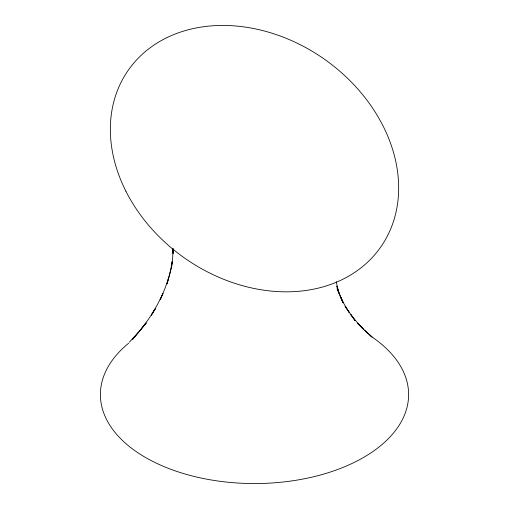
<?xml version="1.0" encoding="UTF-8"?>
<svg xmlns="http://www.w3.org/2000/svg" width="509" height="509" viewBox="0 0 509 509"><rect width="100%" height="100%" fill="white"/><g stroke="black" fill="none" stroke-linecap="round" stroke-linejoin="round"><path stroke-width="0.76" d="M173.162 248.799L173.117 253.533L172.952 249.016M173.079 248.767L172.704 257.312L171.387 268.307L172.246 261.639L170.057 272.773L167.028 283.958L171.781 266.398M168.759 277.551L164.903 288.692L160.22 299.814L162.969 293.502L157.548 304.395L151.313 315.205L155.296 308.836L148.456 319.245L140.815 329.495L132.372 339.586L143.767 325.989M144.779 324.774L146.293 322.954L140.815 329.495M129.369 342.143L138.213 332.657M364.762 330.386L372.76 337.378M371.43 337.009L357.503 323.177L363.687 329.558L356.714 321.949L350.504 314.187L355.072 320.657L345.057 306.278L349.314 312.621L344.358 304.49L340.184 296.276L343.155 302.791L337.117 288.705L343.155 302.791M339.598 294.495L336.856 286.179L338.708 292.917L336.239 281.681M372.823 337.562A154.112 88.98 0 0 1 363.102 457.706A154.112 88.98 0 0 1 154.952 462.496A154.112 88.98 0 0 1 128.688 343.187M125.901 191.212A154.112 121.543 35.1 0 0 375.216 254.195A154.112 121.543 35.1 0 0 262.383 30.495A154.112 121.543 35.1 0 0 125.901 191.212"/></g></svg>
